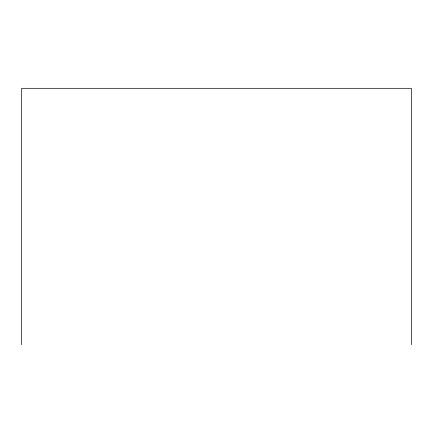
<?xml version="1.0" encoding="UTF-8"?>
<svg xmlns="http://www.w3.org/2000/svg" width="433" height="433" viewBox="0 0 433 433"><rect width="100%" height="100%" fill="white"/><g stroke="black" fill="none" stroke-linecap="round" stroke-linejoin="round"><path stroke-width="0.65" d="M411.35 344.69L411.35 88.31L21.65 88.31L21.65 344.69"/></g></svg>
